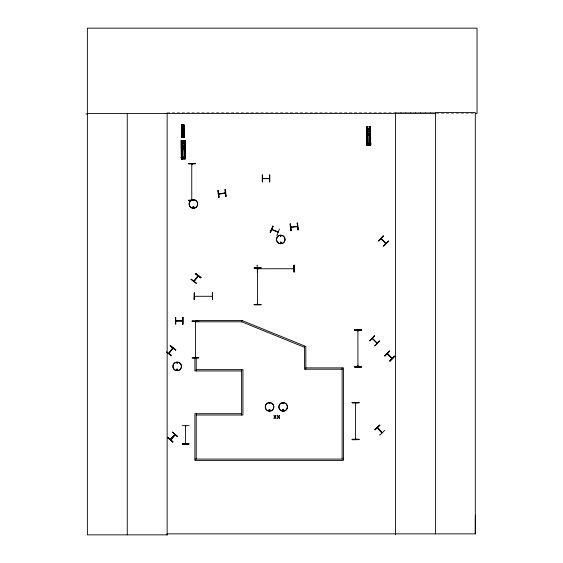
<?xml version="1.0" encoding="UTF-8"?>
<svg xmlns="http://www.w3.org/2000/svg" width="563" height="563" viewBox="0 0 563 563"><rect width="100%" height="100%" fill="white"/><g stroke="black" fill="none" stroke-linecap="round" stroke-linejoin="round"><path stroke-width="0.42" stroke-dasharray="2.81 2.11" d="M395.529 112.579L434.094 112.41M167.148 112.579L435.41 112.579M436.283 113.571L474.426 113.571"/><path stroke-width="0.84" d="M167.148 113.571L167.148 534.85L167.148 533.858L475.299 533.858L475.355 515.539M381.081 238.782L385.803 243.462M372.249 338.532L376.978 343.324M385.317 242.977L385.944 243.223M377.14 343.015L372.41 338.272M387.295 353.838L391.911 358.518M392.186 358.321L387.457 353.578M192.039 163.924L192.039 164.523L192.039 163.805M195.727 322.043L195.692 321.304L195.46 321.994M195.727 357.737L195.72 357.139M257.523 268.776L257.425 268.044M257.425 304.421L257.425 268.115M257.734 304.351L257.425 303.809M357.899 330.875L357.92 330.214M357.892 330.305L357.92 366.59L357.913 365.908M355.429 402.967L355.703 403.58L355.464 402.826M355.464 439.274L355.696 438.521M193.609 200.527L193.306 200.287L193.496 200.625M194.066 207.184C192.356 209.176 193.053 205.221 194.003 207.029M176.817 362.861C177.795 361.735 177.38 363.972 176.866 362.945M177.366 362.91L176.986 362.804L177.345 362.952M281.148 242.759C280.085 241.02 280.585 244.433 281.155 242.428M269.177 403.27L269.804 403.636L269.367 403.08M269.332 403.368L269.719 403.263L269.381 403.46M269.079 410.082C270.296 408.555 269.754 411.743 269.149 409.977M270.177 410.258C269.093 407.689 268.579 412.292 270.149 410.082M282.95 403.319L283.365 403.368L282.978 403.418M282.52 409.913C284.167 412.637 283.907 408.055 282.725 409.653M282.689 410.082C283.914 408.555 283.365 411.743 282.76 409.977M377.47 427.725L381.89 432.595M381.813 432.778L382.221 432.454M195.417 321.452L195.452 357.758M257.706 268.657L257.664 268.115M355.422 438.661L355.429 439.133M185.867 426.029L185.523 426.043M185.874 443.841L185.825 443.862M194.629 296.342L194.39 295.962M212.237 296.349L212.237 295.969M183.545 158.682L183.095 158.52L183.51 158.442L183.172 157.788M377.182 343.092L376.703 342.607M218.627 193.771L218.655 194.01M224.806 193.327L224.764 192.947M194.678 296.321L194.39 296.342M212.237 296.314L212.476 295.962L212.476 296.342M192.877 206.881L192.82 207.346M193.806 207.416C193.215 205.404 192.771 208.831 193.799 207.078M176.599 369.419C178.971 367.836 176.557 372.002 176.726 369.11M280.437 235.756C280.656 237.319 281.591 234.87 280.43 235.855M280.578 235.834L280.81 236.143L280.81 235.742M271.697 229.605L277.974 232.16M272.766 226.115L270.071 232.371L270.423 232.519L273.083 226.256L272.738 226.101M270.331 232.477L273.041 226.235M279.438 228.951L277.031 235.327L276.686 235.179M198.162 276.046L194.087 281.226M172.932 348.187L168.794 353.515M257.502 268.509L258.255 268.502L257.361 268.657M175.769 320.65L176.458 320.586L176.388 320.952M263.378 178.591L262.625 178.358M268.678 178.358L269.431 178.591M174.987 434.699L170.582 439.576M291.444 227.466L291.465 227.093L290.867 227.227L297.447 226.727M296.94 226.446L297.531 226.72M269.888 410.286L269.536 410.49M191.019 279.438L191.251 279.135L196.635 283.302L196.417 283.59L191.04 279.41M195.403 273.745L195.635 273.442L201.026 277.594L200.801 277.897L195.403 273.745L200.829 277.862M193.897 281.085L198.007 275.75M194.087 281.352L198.267 275.919M168.668 353.297L172.637 348.025M168.858 353.557L173.038 348.131M293.337 268.783L293.949 268.509M293.949 268.741L293.21 268.783L293.879 268.509M167.873 437.289L167.619 437.571L172.7 442.096L172.954 441.814L167.858 437.296L172.89 441.885M175.177 434.756L174.804 434.446L170.322 439.471M170.54 439.696L175.1 434.58M170.617 439.766L175.17 434.65M170.673 439.816L175.227 434.699M177.732 436.452L177.486 436.733L172.433 432.166L177.711 436.473M378.646 240.957L383.459 236.143M381.503 239.24L381.299 238.536L381.017 238.789L385.81 243.575M383.769 246.08L388.611 241.288L388.343 241.02L383.53 245.834L383.797 246.101M383.593 245.904L388.371 241.055M369.814 340.706L374.627 335.893M379.539 340.805L374.965 345.851L374.698 345.583M374.937 345.83L379.751 341.016M389.497 351.016L384.656 355.809L384.923 356.076L389.469 350.995M384.86 356.013L389.673 351.199M389.772 360.925L394.586 356.112M389.983 361.136L394.55 356.076L389.737 360.89L390.004 361.157L394.818 356.344M374.979 429.829L379.765 424.981L374.754 429.583L375.007 429.865L380.011 425.241M384.691 430.336L379.87 435.15L379.617 434.875M191.765 199.548L191.765 200.168L191.765 163.861L191.744 164.452M195.692 357.688L195.685 357.069M355.703 403.509L355.696 402.826M272.337 229.76L272.393 229.451M280.43 242.083C279.67 245.172 282.725 241.752 280.754 242.041M269.107 409.653L269.536 409.47M282.971 403.045C282.478 404.452 284.209 402.974 283.069 403.045M358.159 366.661L358.152 365.978M355.696 439.274L355.696 438.591M271.894 229.289L277.995 231.914L277.51 231.667M193.313 200.111C192.37 201.371 194.756 200.308 193.243 200.175M381.2 238.529L385.965 243.293M290.93 227.149L297.405 226.354M377.604 427.479L382.157 432.44M257.643 268.474L258.114 268.467M258.213 268.79L257.404 268.706M182.771 136.992L182.722 136.492M183.095 158.667L183.496 158.682M368.519 145.022L368.969 145.001L368.519 144.874L368.934 144.797L368.596 144.142M193.566 207.775L193.102 207.719M177.19 370.039C178.584 368.814 175.811 369.363 177.085 369.968M218.226 190.512L217.846 190.561L218.676 197.317L219.056 197.268M218.697 193.763L225.313 192.954M218.627 194.01L225.425 193.179M218.641 194.087L225.439 193.25M372.657 338.933L372.495 338.356M212.532 292.753L212.554 299.558L212.582 292.746M212.202 296.279L194.39 296.307M181.469 124.873L184.094 124.838L184.228 137.133L181.603 137.175L181.525 124.873M181.659 126.119L183.932 126.098M181.666 126.957L183.939 126.928M181.68 128.202L183.953 128.174M181.694 129.307L183.96 129.286M181.701 130.56L183.974 130.532M366.858 128.73L370.257 128.688M366.872 129.976L370.271 129.94M366.886 131.848L370.292 131.812M366.9 133.508L370.306 133.473M181.765 135.908L184.038 135.887M181.392 136.267L184.418 136.232M181.392 136.359L184.418 136.33M182.729 137.168L183.088 137.161M366.921 135.38L370.327 135.345M181.434 142.369L184.833 142.333M181.448 143.621L184.847 143.586M181.469 145.493L184.868 145.451M367.013 143.403L370.419 143.368M366.45 143.952L370.989 143.903M366.457 144.093L370.996 144.044M368.448 144.276L368.99 144.269M181.476 147.154L184.882 147.119M181.497 149.026L184.903 148.984M181.589 157.049L184.995 157.014M181.033 157.598L185.565 157.549M181.033 157.739L185.572 157.689M183.566 157.886L183.031 157.922L183.51 157.929M188.478 163.432L195.284 163.39L195.284 163.763L188.478 163.805L188.478 163.432L195.284 163.418M188.478 163.763L195.284 163.671M188.478 200.301L191.884 200.252L188.478 200.259L188.485 200.632L191.884 200.611M188.485 200.604L191.884 200.583M257.481 265.222L257.101 265.222L257.425 272.028M294.308 265.215L293.928 265.222L293.97 272.028L294.35 272.028L294.273 265.215M254.138 267.967L260.95 267.925M293.267 268.748L293.879 268.741L257.594 268.769M254.145 304.604L260.95 304.562M192.166 320.98L196.417 320.924M192.166 321.283L198.971 321.283L192.166 321.311L192.166 320.952M354.634 329.855L361.439 329.812L361.439 330.192L354.634 330.235L354.634 329.855L361.439 329.841M354.634 330.136L361.439 330.178M194.721 358.138L192.173 358.159L192.166 357.779L198.978 357.779L196.424 358.131M361.439 366.64L354.634 366.696L361.446 367.02L354.634 367.062L354.634 366.682M354.634 367.027L361.446 366.985M358.983 402.425L352.171 402.468L352.178 402.848L358.983 402.805L358.983 402.425L352.171 402.503M352.178 402.756L358.983 402.756M352.178 439.393L358.983 439.302M352.178 439.675L358.983 439.633L358.983 439.253L352.178 439.295L352.178 439.675L358.983 439.604M85.97 113.923L87.378 113.916M182.278 425.67L189.091 425.628M182.285 443.968L189.091 443.947M182.285 444.094L189.091 443.897L182.285 444.108M87.378 113.571L435.41 113.571M475.271 113.571L477.03 113.571L477.03 28.15L87.378 28.15L87.378 534.85L167.204 534.85M269.431 178.358L262.717 178.619M262.618 178.668L269.473 178.668M175.839 320.65L182.489 320.621M182.595 320.882L175.909 320.952M175.747 320.959L182.595 320.959M305.822 367.892L343.451 367.892L343.451 460.4L194.904 460.4L194.904 413.692L241.611 413.692M342.128 369.215L304.499 369.215L304.499 346.526L305.822 346.526L305.822 369.215M196.227 369.631L242.934 369.631L242.934 415.015L196.227 415.015M241.611 370.954L194.904 370.954L194.904 357.336L196.227 357.336L196.227 370.954M194.904 459.077L343.451 459.077M181.962 320.917L182.56 320.614M271.943 229.296L272.429 229.542M358.152 330.214L358.159 330.896M195.614 273.47L201.012 277.622M170.385 345.682L175.783 349.834M170.202 345.914L175.6 350.066M166.669 351.903L171.412 355.499L171.187 355.802L166.486 352.142M172.461 432.131L177.542 436.663M167.64 437.542L172.721 442.075M387.182 353.789L392.024 358.631M377.428 427.732L381.995 432.715M377.28 427.739L381.939 432.764M377.224 427.789L381.862 432.834M185.832 443.602L185.565 443.911L185.572 426.029M297.243 223.131L298.073 229.887M290.304 223.983L291.134 230.746M225.073 189.675L225.904 196.431M219.035 197.268L218.177 190.519L218.958 197.282M370.419 126.802L370.623 145.24M370.236 126.802L370.44 145.24L370.201 126.802M370.257 145.24L370.004 128.561L370.173 145.24M369.778 128.568L370.025 143.488M369.574 126.809L369.771 145.247M369.342 128.568L369.49 143.495M369.258 145.254L368.216 145.261M367.949 143.53L367.787 128.603L367.864 143.53M367.548 128.603L367.709 143.53M367.498 126.851L367.695 145.282M367.315 126.851L367.498 143.53M367.231 126.851L367.428 143.53M367.09 126.851L367.308 145.289M367.02 126.851L367.224 145.289M367.069 145.289L366.837 126.858L367.006 145.296M366.654 126.858L366.787 145.296M184.995 140.447L185.199 158.879M184.629 140.447L184.812 157.133M184.565 140.447L184.748 158.886M184.333 140.454L184.601 157.133M184.171 137.133L183.939 124.838L184.052 137.133M184.185 140.454L184.347 158.893M183.749 124.838L183.869 137.14M183.967 140.454L183.974 147.478M183.981 149.237L184.08 157.14M183.594 124.838L183.777 137.14M183.475 124.845L183.629 137.14M183.834 158.9L182.792 158.907M183.454 124.845L183.482 137.14M183.292 124.845L183.439 137.14M183.264 137.147L182.567 137.154M182.215 124.866L182.398 137.161M182.342 140.49L182.419 147.513L182.257 140.49M182.546 158.928L182.44 149.272L182.461 158.928M182.088 124.866L182.201 137.168M181.969 124.866L182.102 137.168M182.109 140.49L182.187 147.513M182.201 149.272L182.306 158.928L182.039 140.497M181.912 124.873L181.962 137.168L181.772 124.873M181.891 140.497L181.969 147.52M181.99 149.272L182.095 158.935M181.666 124.873L181.779 137.168M181.828 140.497L181.884 147.52M181.919 149.272L182.011 158.935M181.68 140.497L181.743 147.52M181.779 149.279L181.863 158.935L181.694 149.279M181.596 140.497L181.673 147.52M181.645 158.935L181.413 140.504L181.582 158.935M181.23 140.504L181.434 158.942M357.92 330.284L357.92 330.896M357.913 365.978L357.92 366.59M294.02 265.222L294.062 272.028M195.291 200.217L195.291 200.59M195.452 357.069L195.452 357.688M475.299 533.858L475.299 112.579L435.41 112.579L435.41 533.858M395.529 113.571L395.529 534.85M355.464 402.897L355.464 439.203M342.128 367.892L342.128 459.077M269.529 175.072L269.529 181.877M262.527 175.072L262.527 181.877M241.611 369.631L241.611 415.015M196.227 413.692L196.227 459.077M182.926 317.363L182.926 324.168M182.623 317.363L182.672 324.168M127.259 113.571L127.259 534.85M182.342 129.8C182.982 131.714 183.827 128.42 182.342 129.8M242.111 320.558L241.611 321.79L196.227 321.79L196.227 320.46L241.611 320.46L241.611 321.79L304.217 347.216L304.71 345.992L242.111 320.558M275.715 415.578L275.018 416.711L273.892 415.578L274.779 417.014L273.864 418.457L274.997 417.303L276.13 418.457L275.23 417L276.13 415.578L275.715 415.578M279.248 415.578L278.551 416.711L277.425 415.578L278.312 417.014L277.404 418.457L278.53 417.303L279.67 418.457L278.762 417L279.663 415.578L279.248 415.578M170.406 345.654L170.174 345.956L175.572 350.109L175.797 349.806L170.406 345.654M383.283 235.96L378.449 240.753L378.716 241.02L383.53 236.207L383.262 235.939M374.43 335.689L369.884 340.77L374.43 335.689M225.355 189.64L224.982 189.682L225.812 196.438L226.185 196.396L225.355 189.64M290.395 223.975L290.022 224.018L290.853 230.781L291.226 230.731L290.346 223.983M297.524 223.096L297.151 223.145L297.982 229.901L298.355 229.859L297.524 223.096M194.312 292.753L194.144 299.558L194.312 292.753M370.503 126.802L366.569 126.858L366.773 145.296L370.707 145.24L370.489 126.802M185.079 140.447L181.145 140.504L181.349 158.942L185.283 158.879L185.065 140.447M260.95 267.643L254.138 267.685L254.145 268.065L260.95 268.023L260.95 267.643M260.95 304.47L254.145 304.513L254.145 304.893L260.95 304.85L260.95 304.47M262.625 175.072L262.245 175.072L262.245 181.877L262.625 181.877L262.576 175.072M269.811 175.072L269.431 175.072L269.431 181.877L269.811 181.877L269.811 175.072M175.769 317.363L175.396 317.363L175.396 324.168L175.769 324.168L175.726 317.363M182.954 317.363L182.581 317.363L182.581 324.168L182.954 324.168L182.954 317.363M185.016 158.886L184.812 140.447L184.981 158.886M278.636 243.153A4.244 4.244 0 0 0 285.005 239.472A4.307 4.307 0 0 0 278.608 235.742A4.307 4.307 0 0 0 278.608 243.202A4.307 4.307 0 0 0 285.061 239.472A4.244 4.244 0 0 0 278.636 235.798A4.244 4.244 0 0 0 278.636 243.153M368.082 134.965A0.753 0.753 0 0 0 369.349 134.613A0.753 0.753 0 0 0 368.413 133.698A0.753 0.753 0 0 0 368.082 134.965M281.028 410.582A4.244 4.244 0 0 0 287.397 406.901A4.244 4.244 0 0 0 281.028 403.228A4.244 4.244 0 0 0 281.028 410.582M281 410.631A4.307 4.307 0 0 0 287.461 406.901A4.307 4.307 0 0 0 281 403.171A4.307 4.307 0 0 0 281 410.631M267.418 410.582A4.244 4.244 0 0 0 273.787 406.901A4.244 4.244 0 0 0 267.418 403.228A4.244 4.244 0 0 0 267.418 410.582M267.39 410.631A4.307 4.307 0 0 0 273.843 406.901A4.307 4.307 0 0 0 267.39 403.171A4.307 4.307 0 0 0 267.39 410.631M191.286 207.684A4.244 4.244 0 0 0 197.655 204.003A4.244 4.244 0 0 0 191.286 200.322A4.307 4.307 0 0 0 191.258 207.733A4.307 4.307 0 0 0 197.712 204.003A4.307 4.307 0 0 0 191.258 200.273A4.244 4.244 0 0 0 191.286 207.684M182.665 148.611A0.753 0.753 0 0 0 183.925 148.259A0.753 0.753 0 0 0 182.989 147.344A0.753 0.753 0 0 0 182.665 148.611M175.065 370.081A4.251 4.251 0 0 0 181.441 366.393A4.251 4.251 0 0 0 175.065 362.713A4.251 4.251 0 0 0 175.065 370.081M174.143 369.441A4.307 4.307 0 0 0 181.349 367.505A4.307 4.307 0 0 0 176.078 362.234A4.307 4.307 0 0 0 174.143 369.441"/></g></svg>
